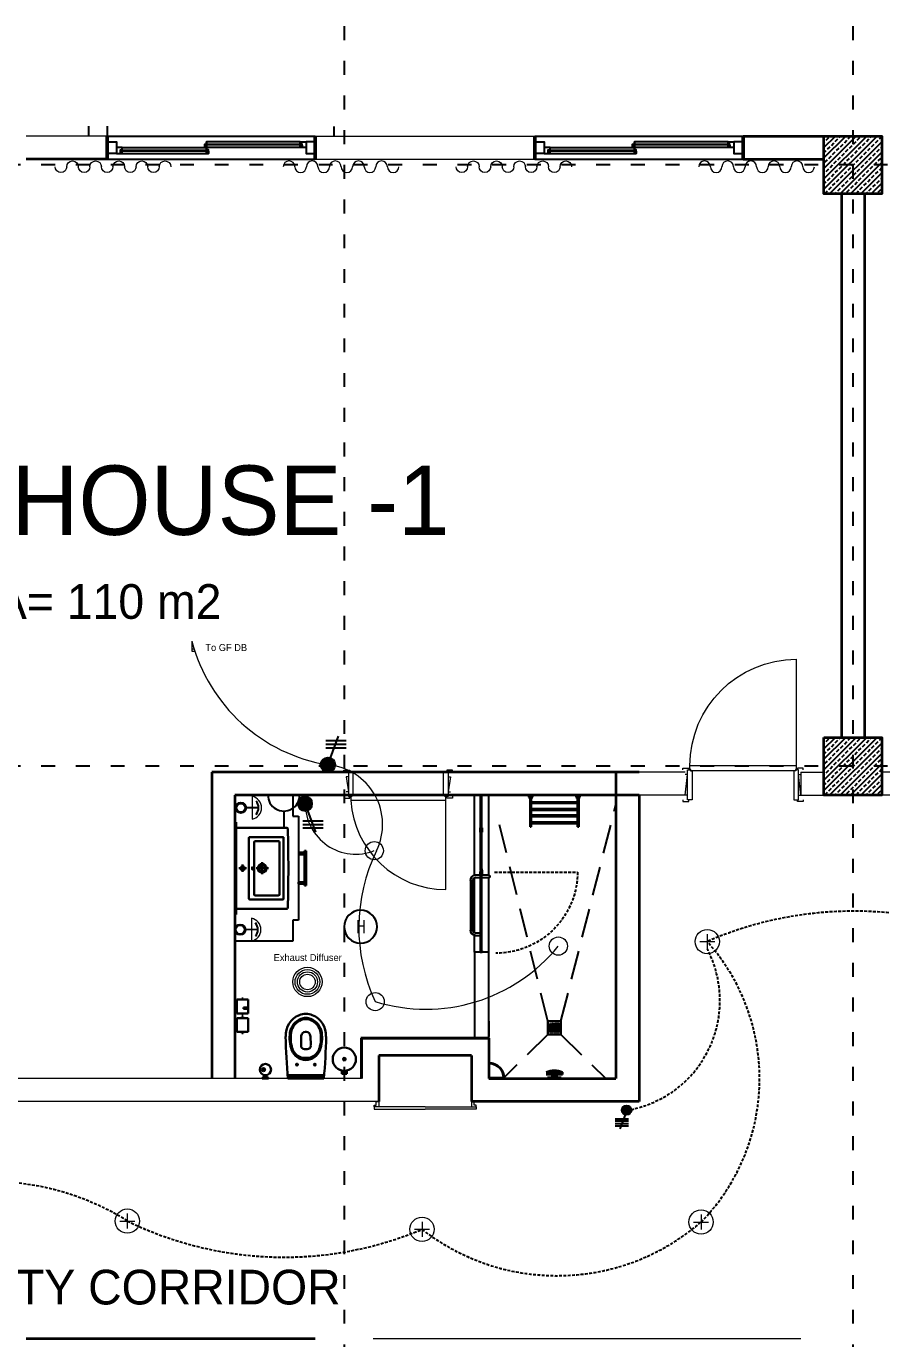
# Model space of a CAD drawing. Header units: millimetres. Extents: x -3207095 to 15275363, y 3702017 to 4798027.
# Drawn here: x 677935 to 678675, y 4471375 to 4472510 of the extents above; entities that cross this region are included whole.
import ezdxf

# ---------------------------------------------------------------- set-up
doc = ezdxf.new("R2010")
doc.units = ezdxf.units.MM
for name, pattern in [('ACAD_ISO03W100', [30, 12, -18]), ('DUZ', [500, 500]), ('HIDDEN', [0.375, 0.25, -0.125]), ('HIDDEN2', [0.1875, 0.125, -0.0625])]:
    doc.linetypes.add(name, pattern=pattern)
doc.layers.get('0').update_dxf_attribs({"color": 1, "linetype": 'DUZ'})
for name, color, linetype in [('0 MC MAHAL', 94, 'Continuous'), ('a-izdus', 2, 'HIDDEN'), ('a_aydinlatma', 5, 'Continuous'), ('a_cam', 161, 'Continuous'), ('a_gorunus', 233, 'Continuous'), ('a_mobilya', 1, 'Continuous'), ('a_mobilya_tarama', 253, 'Continuous'), ('a_seramik', 241, 'Continuous'), ('a_seramik_tarama', 85, 'Continuous'), ('a_vitrifiye', 195, 'Continuous'), ('AGAC', 116, 'Continuous'), ('EL-L-LS', 181, 'Continuous'), ('KOLTAR_F', 145, 'Continuous'), ('PEN', 161, 'Continuous'), ('SMC-EL-FA', 33, 'Continuous'), ('SMC-EL-FA-TXT', 123, 'Continuous'), ('SMC-EL-L-LP', 22, 'Continuous'), ('SMC-EL-P', 160, 'Continuous'), ('söve', 26, 'DUZ')]:
    doc.layers.add(name, color=color, linetype=linetype)
for name, color, linetype, lineweight in [('C LIGHT', 202, 'Continuous', 9), ('cam', 143, 'Continuous', 20), ('DUV', 220, 'Continuous', 50), ('DUVAR', 7, 'Continuous', 35), ('EL-L-WIR', 124, 'Continuous', 30), ('FE_PERDE', 205, 'Continuous', 15), ('gor25', 142, 'Continuous', 25), ('iç duvar', 7, 'Continuous', 50), ('KAPEN', 151, 'Continuous', 9), ('KOLON_F', 3, 'Continuous', 35), ('sabt_tef', 181, 'Continuous', 30)]:
    doc.layers.add(name, color=color, linetype=linetype, lineweight=lineweight)
doc.styles.add('ROMANS', font='romans.shx')

# ---------------------------------------------------------------- blocks, each defined once
blk = doc.blocks.new('CL4')
at = {"layer": 'C LIGHT', "color": 3}
for p, q in [((-3.25, 0), (3.25, 0)), ((0, 3.25), (0, -3.25))]:
    blk.add_line(p, q, dxfattribs=at)
at = {"layer": 'C LIGHT'}
blk.add_circle((0, 0), 5.25, dxfattribs=at)
blk = doc.blocks.new('LS-1WAY-4G')
at = {"layer": 'EL-L-LS'}
blk.add_hatch(color=181, dxfattribs=at).paths.add_polyline_path([(0.092, 0.092, 1), (-0.092, 0.092, 1)])
at = {"layer": 'EL-L-LS', "color": 181}
for p, q in [((-0.036, 0.4), (0.223, 0.4)), ((-0.036, 0.354), (0.223, 0.354)), ((-0.036, 0.308), (0.223, 0.308)), ((-0.036, 0.263), (0.223, 0.263)), ((0.031, 0.178), (0.132, 0.453))]:
    blk.add_line(p, q, dxfattribs=at)
blk.add_circle((0, 0.092), 0.0917, dxfattribs=at)
blk = doc.blocks.new('GEN_BLOCK00601')
at = {"linetype": 'Continuous', "ltscale": 50}
for centre, start, end in [((50, 50), 0, 180), ((150, 50), 180, 0), ((250, 50), 0, 180), ((350, 50), 180, 0), ((450, 50), 0, 180), ((550, 50), 180, 0), ((650, 50), 0, 180), ((750, 50), 180, 0), ((850, 50), 0, 180), ((950, 50), 180, 0)]:
    blk.add_arc(centre, 50, start, end, dxfattribs=at)
for tag in ['FLOOR', 'Sfb']:
    blk.add_attdef(tag, (0, 0), '', height=1)
blk = doc.blocks.new('K210')
for p, q in [((0.04, 0.985), (0.04, 0.032)), ((0.04, 0.032), (0.047, 0.032)), ((0.047, 0.032), (0.047, 0.022)), ((0.047, 0.022), (0.953, 0.022)), ((0.953, 0.032), (0.96, 0.032)), ((0.953, 0.022), (0.953, 0.032)), ((0.96, 0.032), (0.96, 0.065))]:
    blk.add_line(p, q)
for points in [[(-0.02, 0.03), (-0.02, 0.045), (0.03, 0.045), (0.03, 0.03)], [(0.04, 0.065), (0.96, 0.065)], [(1.02, 0.03), (1.02, 0.045), (0.97, 0.045), (0.97, 0.03)], [(0.02, -0.19), (0, -0.19), (0.02, -0.01), (0, -0.01)], [(0.98, -0.19), (1, -0.19), (0.98, -0.01), (1, -0.01)], [(-0.02, -0.23), (-0.02, -0.245), (0.03, -0.245), (0.03, -0.23)], [(1.02, -0.23), (1.02, -0.245), (0.97, -0.245), (0.97, -0.23)]]:
    blk.add_lwpolyline(points)
for points in [[(0.02, 0.03), (0.045, 0.03), (0.045, 0.02), (0.06, 0.02), (0.06, -0.23), (0.02, -0.23)], [(0.98, 0.03), (0.955, 0.03), (0.955, 0.02), (0.94, 0.02), (0.94, -0.23), (0.98, -0.23)]]:
    blk.add_lwpolyline(points, close=True)
blk.add_arc((0.04, 0.065), 0.92, 0, 90)
blk = doc.blocks.new('new block')
at = {"layer": 'KAPEN'}
for p, q in [((105202.053, 48261.86), (105202.02, 48261.86)), ((105202.053, 48261.853), (105202.053, 48261.86)), ((105202.063, 48261.853), (105202.053, 48261.853)), ((105202.063, 48261.047), (105202.063, 48261.853)), ((105201.25, 48261.04), (105202.053, 48261.04)), ((105202.053, 48261.047), (105202.063, 48261.047)), ((105202.053, 48261.04), (105202.053, 48261.047))]:
    blk.add_line(p, q, dxfattribs=at)
for points in [[(105202.055, 48261.92), (105202.04, 48261.92), (105202.04, 48261.87), (105202.055, 48261.87)], [(105202.265, 48261.92), (105202.28, 48261.92), (105202.28, 48261.87), (105202.265, 48261.87)], [(105202.02, 48261.04), (105202.02, 48261.86)], [(105202.225, 48261.88), (105202.225, 48261.9), (105202.095, 48261.88), (105202.095, 48261.9)], [(105202.055, 48260.98), (105202.04, 48260.98), (105202.04, 48261.03), (105202.055, 48261.03)], [(105202.225, 48261.02), (105202.225, 48261), (105202.095, 48261.02), (105202.095, 48261)], [(105202.265, 48260.98), (105202.28, 48260.98), (105202.28, 48261.03), (105202.265, 48261.03)]]:
    blk.add_lwpolyline(points, dxfattribs=at)
for points in [[(105202.055, 48261.88), (105202.055, 48261.855), (105202.065, 48261.855), (105202.065, 48261.84), (105202.265, 48261.84), (105202.265, 48261.88)], [(105202.055, 48261.02), (105202.055, 48261.045), (105202.065, 48261.045), (105202.065, 48261.06), (105202.265, 48261.06), (105202.265, 48261.02)]]:
    blk.add_lwpolyline(points, close=True, dxfattribs=at)
blk.add_arc((105202.071, 48261.04), 0.822, 93.6023, 180, dxfattribs=at)
blk = doc.blocks.new('urejjnjf')
at = {"layer": 'sabt_tef'}
for p, q in [((104450.066, 49042.304), (104449.756, 49042.304)), ((104449.911, 49042.284), (104449.756, 49042.284)), ((104449.911, 49042.276), (104449.756, 49042.276)), ((104449.911, 49042.284), (104450.066, 49042.284)), ((104449.911, 49042.276), (104450.066, 49042.276)), ((104449.846, 49042.184), (104449.822, 49042.184)), ((104449.834, 49042.195), (104449.834, 49042.184)), ((104449.834, 49042.173), (104449.834, 49042.184)), ((104449.976, 49042.184), (104450.001, 49042.184)), ((104449.989, 49042.195), (104449.989, 49042.184)), ((104449.989, 49042.173), (104449.989, 49042.184)), ((104449.87, 49042.02), (104449.872, 49041.935)), ((104449.911, 49042.051), (104449.9, 49042.051)), ((104449.911, 49042.051), (104449.923, 49042.051)), ((104449.953, 49042.02), (104449.95, 49041.935)), ((104449.911, 49041.901), (104449.907, 49041.901)), ((104449.907, 49041.901), (104449.911, 49041.901)), ((104449.915, 49041.901), (104449.911, 49041.901)), ((104449.911, 49041.901), (104449.915, 49041.901))]:
    blk.add_line(p, q, dxfattribs=at)
for centre, major_axis, start_param, end_param in [((104454.736, 49041.852), (3.536, 3.536), 2.265542, 2.338186), ((104445.087, 49041.852), (-3.536, 3.536), 3.944999, 4.017643), ((104449.911, 49042.014), (0.0919, 0.0919), 0.785398, 1.997007), ((104449.9, 49042.015), (-0.0778, 0.0778), -0.884575, 0.555132), ((104449.834, 49042.184), (-0.0053, 0.0053), 3.926991, 7.068583), ((104449.834, 49042.184), (0.0053, 0.0053), 2.356194, 5.497787), ((104449.911, 49042.014), (-0.0919, 0.0919), 4.286178, 5.497787), ((104449.922, 49042.015), (0.0778, 0.0778), 5.728053, 7.16776), ((104449.989, 49042.184), (-0.0053, 0.0053), 3.926991, 7.068583), ((104449.989, 49042.184), (0.0053, 0.0053), 2.356194, 5.497787), ((104450.07, 49041.955), (0.212, 0.212), 1.997007, 2.51551), ((104450.07, 49041.955), (0.205, 0.205), 2.057267, 2.51551), ((104449.9, 49042.021), (0.0212, 0.0212), 0.785398, 2.385987), ((104449.923, 49042.021), (-0.0212, 0.0212), 3.897198, 5.497787), ((104449.752, 49041.955), (0.205, 0.205), 5.338472, 5.796715), ((104449.752, 49041.955), (0.212, 0.212), 5.338472, 5.856974), ((104449.926, 49041.931), (-0.134, 0.134), 0.731068, 1.971798), ((104449.926, 49041.931), (0.109, 0.109), 2.51551, 3.542594), ((104449.926, 49041.931), (-0.102, 0.102), 0.944713, 1.971798), ((104449.907, 49041.936), (-0.0247, 0.0247), 0.815191, 2.356194), ((104449.915, 49041.936), (0.0247, 0.0247), 3.926991, 5.467994), ((104449.896, 49041.931), (-0.102, 0.102), 2.740591, 3.767676), ((104449.896, 49041.931), (-0.109, 0.109), 2.740591, 3.767676), ((104449.896, 49041.931), (0.134, 0.134), 4.311388, 5.552117), ((104449.911, 49041.894), (0.0806, 0.0806), 3.542594, 3.926991), ((104449.911, 49041.894), (0.0735, 0.0735), 3.542594, 3.926991), ((104449.911, 49041.894), (-0.0735, 0.0735), 2.356194, 2.740591), ((104449.911, 49041.894), (-0.0806, 0.0806), 2.356194, 2.740591), ((104449.911, 49041.894), (0.106, 0.106), 3.542594, 3.926991), ((104449.911, 49041.894), (-0.106, 0.106), 2.356194, 2.740591)]:
    blk.add_ellipse(centre, major_axis=major_axis, ratio=1, start_param=start_param, end_param=end_param, dxfattribs=at)
blk = doc.blocks.new('LIGHT3')
at = {"layer": 'SMC-EL-L-LP'}
blk.add_line((0.001, 0), (0, 0.235), dxfattribs=at)
for radius in [0.0975, 0.0825]:
    blk.add_circle((0, 0.332), radius, dxfattribs=at)
blk.add_arc((0, 0.2), 0.2, 231.5853, 308.8029, dxfattribs=at)
blk = doc.blocks.new('CL1')
at = {"layer": 'C LIGHT'}
blk.add_circle((0, 0), 5.25, dxfattribs=at)
blk = doc.blocks.new('LS-1WAY-3G')
at = {"layer": 'SMC-EL-L-LP'}
blk.add_hatch(color=181, dxfattribs=at).paths.add_polyline_path([(0.092, 0.092, 1), (-0.092, 0.092, 1)])
at = {"layer": 'SMC-EL-L-LP', "color": 181}
for p, q in [((-0.027, 0.399), (0.231, 0.399)), ((-0.027, 0.354), (0.231, 0.354)), ((0.031, 0.178), (0.132, 0.453)), ((-0.027, 0.308), (0.231, 0.308))]:
    blk.add_line(p, q, dxfattribs=at)
blk.add_circle((0, 0.092), 0.0917, dxfattribs=at)
blk = doc.blocks.new('HD')
at = {"color": 22}
blk.add_circle((0, 0), 0.25, dxfattribs=at)
at = {"layer": 'SMC-EL-FA-TXT', "color": 123, "style": 'ROMANS', "width": 0.75}
blk.add_text('H', height=0.197, dxfattribs=at).set_placement((-0.074, -0.096, 0))
blk = doc.blocks.new('S13A')
for p, q in [((0, 0.18), (0, 0.358)), ((-0.178, 0), (0.178, 0))]:
    blk.add_line(p, q)
blk.add_arc((0, 0.002), 0.178, 359.4023, 180.5977)

msp = doc.modelspace()

# ---------------------------------------------------------------- hatches: boundary and pattern name
at = {"layer": 'a-izdus', "linetype": 'Continuous', "lineweight": 5}
h = msp.add_hatch(dxfattribs=at)
h.set_pattern_fill('ANGLE', color=5)
h.set_pattern_definition([(0, (0, 0), (0, 6.985), [5.08, -1.905]), (90, (0, 0), (-6.985, 4e-16), [5.08, -1.905])])
h.paths.add_polyline_path([(678078.4, 4471978.3), (678078.4, 4471969.8), (678080.9, 4471969.8, -0.015165)])
at = {"layer": 'KOLTAR_F'}
h = msp.add_hatch(dxfattribs=at)
h.set_pattern_fill('ANSI33', color=256, style=0)
h.set_pattern_definition([(45, (18041.583, -31997.3164), (-4.4901280605, 4.4901280605), []), (45, (18046.0734, -31997.3164), (-4.4901280605, 4.4901280605), [3.175, -1.5875])])
h.paths.add_polyline_path([(678625.1, 4472415.2), (678675.1, 4472415.2), (678675.1, 4472365.2), (678625.1, 4472365.2)])
h = msp.add_hatch(dxfattribs=at)
h.set_pattern_fill('ANSI33', color=256, style=0)
h.set_pattern_definition([(45, (18041.583, -32517.3164), (-4.4901280605, 4.4901280605), []), (45, (18046.0734, -32517.3164), (-4.4901280605, 4.4901280605), [3.175, -1.5875])])
h.paths.add_polyline_path([(678625.1, 4471895.2), (678675.1, 4471895.2), (678675.1, 4471845.2), (678625.1, 4471845.2)])

# ---------------------------------------------------------------- linework, layer by layer
at = {"color": 232, "linetype": 'ACAD_ISO03W100'}
for p, q in [((678210.1, 4472510.2), (678210.1, 4469380.2)), ((678650.1, 4472510.2), (678650.1, 4469380.2)), ((680990.1, 4472390.2), (677050.1, 4472390.2)), ((680990.1, 4471870.2), (677050.1, 4471870.2))]:
    msp.add_line(p, q, dxfattribs=at)
msp.add_line((678170.7, 4471768.5), (678170.7, 4471770))
at = {"layer": 'a-izdus', "color": 5, "linetype": 'Continuous', "lineweight": 5}
for p, q in [((678078.4, 4471978.3), (678078.4, 4471969.8)), ((678078.4, 4471969.8), (678080.9, 4471969.8))]:
    msp.add_line(p, q, dxfattribs=at)
for radius in [12.7, 10.7, 10.7, 8.72, 6.72]:
    msp.add_circle((678178.3, 4471683.7), radius, dxfattribs=at)
for centre, radius, start, end in [((678219.4, 4472015.4), 145.8, 194.7407, 260.7616), ((678191.6, 4471819.9), 51.7, 333.9718, 85.0631), ((678220.1, 4471838), 43.8, 180.1228, 291.4649), ((678374.2, 4471730.7), 151.5, 153.9718, 204.9882), ((678280.7, 4471807.6), 147.5, 252.7128, 320.9526)]:
    msp.add_arc(centre, radius, start, end, dxfattribs=at)
at = {"layer": 'a_aydinlatma', "linetype": 'HIDDEN', "ltscale": 10}
for centre, radius, start, end in [((678650.7, 4471426.8), 318.1, 67.6372, 113.4577), ((678392, 4471600.1), 177.4, 315.6449, 41.8757), ((678439.1, 4471667.5), 96, 279.1863, 27.6839), ((677902.7, 4471284), 227.2, 58.1577, 119.9873), ((678157.9, 4471754.5), 308.8, 244.0061, 292.7737), ((678394.2, 4471620.3), 190.6, 232.1838, 310.8205)]:
    msp.add_arc(centre, radius, start, end, dxfattribs=at)
at = {"layer": 'a_cam'}
for p, q in [((678328.1, 4471781.5), (678328.1, 4471845.2)), ((678328.9, 4471845.2), (678328.9, 4471781.5)), ((678328.1, 4471816.3), (678328.9, 4471816.3)), ((678328.9, 4471781.5), (678328.1, 4471781.5)), ((678328.1, 4471779.7), (678328.9, 4471779.7)), ((678328.1, 4471710.5), (678328.1, 4471779.7)), ((678328.9, 4471779.7), (678328.9, 4471710.5)), ((678328.9, 4471710.5), (678328.1, 4471710.5))]:
    msp.add_line(p, q, dxfattribs=at)
at = {"layer": 'a_gorunus'}
for p, q in [((678322.7, 4471775.9), (678322.7, 4471845.2)), ((678335.1, 4471776), (678335.1, 4471845.2)), ((678322.7, 4471726.2), (678322.7, 4471773.8)), ((678335.1, 4471709.5), (678335.1, 4471774)), ((678322.7, 4471709.5), (678322.7, 4471724.1)), ((678322.7, 4471709.5), (678322.7, 4471635.2, 0))]:
    msp.add_line(p, q, dxfattribs=at)
at = {"layer": 'a_mobilya'}
for p, q in [((678328.1, 4471776), (678323.7, 4471776)), ((678335.2, 4471776), (678328.9, 4471776)), ((678319.2, 4471771.5), (678319.2, 4471728.5)), ((678321.2, 4471728.5), (678321.2, 4471771.5)), ((678323.7, 4471774), (678328.1, 4471774)), ((678328.9, 4471774), (678335.2, 4471774)), ((678328.1, 4471726), (678323.7, 4471726)), ((678323.7, 4471724), (678328.1, 4471724))]:
    msp.add_line(p, q, dxfattribs=at)
at = {"layer": 'a_mobilya', "extrusion": (0, 0, -1)}
for centre, major_axis, start_param, end_param in [((678323.7, 4471771.5), (-3.18, -3.18), 0.785398, 2.356194), ((678335.2, 4471775), (-0.707, -0.707), 2.356194, 5.497787), ((678323.7, 4471771.5), (-1.77, -1.77), 0.785398, 2.356194), ((678323.7, 4471728.5), (-3.18, 3.18), 3.926991, 5.497787), ((678323.7, 4471728.5), (-1.77, 1.77), 3.926991, 5.497787)]:
    msp.add_ellipse(centre, major_axis=major_axis, ratio=1, start_param=start_param, end_param=end_param, dxfattribs=at)
at = {"layer": 'a_mobilya_tarama', "linetype": 'HIDDEN2', "ltscale": 200}
for p, q in [((678397.6, 4471649.7), (678445.1, 4471837.1)), ((678386.1, 4471649.7), (678342, 4471829.7)), ((678388.1, 4471647.9), (678388.6, 4471647.9)), ((678388.1, 4471639.9), (678388.1, 4471647.9)), ((678388.6, 4471639.9), (678388.1, 4471639.9)), ((678388.6, 4471647.9), (678388.6, 4471639.9)), ((678389.3, 4471647.9), (678389.8, 4471647.9)), ((678389.3, 4471639.9), (678389.3, 4471647.9)), ((678389.8, 4471639.9), (678389.3, 4471639.9)), ((678389.8, 4471647.9), (678389.8, 4471639.9)), ((678390.4, 4471648), (678390.9, 4471648)), ((678390.4, 4471640), (678390.4, 4471648)), ((678390.9, 4471640), (678390.4, 4471640)), ((678390.9, 4471648), (678390.9, 4471640)), ((678391.6, 4471647.9), (678392.1, 4471647.9)), ((678391.6, 4471639.9), (678391.6, 4471647.9)), ((678392.1, 4471639.9), (678391.6, 4471639.9)), ((678392.1, 4471647.9), (678392.1, 4471639.9)), ((678392.8, 4471648), (678393.3, 4471648)), ((678392.8, 4471640), (678392.8, 4471648)), ((678393.3, 4471640), (678392.8, 4471640)), ((678393.3, 4471648), (678393.3, 4471640)), ((678393.9, 4471648), (678394.4, 4471648)), ((678393.9, 4471640), (678393.9, 4471648)), ((678394.4, 4471640), (678393.9, 4471640)), ((678394.4, 4471648), (678394.4, 4471640)), ((678395, 4471648), (678395.5, 4471648)), ((678395, 4471640), (678395, 4471648)), ((678395.5, 4471640), (678395, 4471640)), ((678395.5, 4471648), (678395.5, 4471640)), ((678386.1, 4471638.2), (678347.5, 4471600.2)), ((678397.6, 4471638.2), (678436.3, 4471600.2))]:
    msp.add_line(p, q, dxfattribs=at)
at = {"layer": 'a_seramik'}
for p, q in [((678165.7, 4471845.2), (678165.7, 4471827)), ((678165.7, 4471827), (678170.7, 4471827)), ((678170.7, 4471827), (678170.7, 4471737)), ((678165.7, 4471737), (678165.7, 4471718.9)), ((678170.7, 4471737), (678165.7, 4471737)), ((678165.7, 4471718.9), (678115.6, 4471718.9)), ((678335.1, 4471709.5), (678322.7, 4471709.5)), ((678335.1, 4471635.2), (678335.1, 4471709.5))]:
    msp.add_line(p, q, dxfattribs=at)
at = {"layer": 'a_seramik_tarama'}
for p, q in [((678322.7, 4471763.3), (678321.2, 4471763.3)), ((678322.7, 4471733.3), (678321.2, 4471733.3))]:
    msp.add_line(p, q, dxfattribs=at)
at = {"layer": 'a_vitrifiye'}
for p, q in [((678115.7, 4471742), (678115.7, 4471822)), ((678327.8, 4471813.1), (678327.8, 4471817.1)), ((678328.1, 4471813.1), (678327.8, 4471813.1)), ((678328.1, 4471816.8), (678328.1, 4471813.1)), ((678329, 4471813.1), (678329, 4471816.8)), ((678329.3, 4471813.1), (678329, 4471813.1)), ((678329.3, 4471817.1), (678329.3, 4471813.1)), ((678327.8, 4471781.5), (678327.8, 4471780.5)), ((678329.3, 4471781.5), (678327.8, 4471781.5)), ((678327.8, 4471780.5), (678329.3, 4471780.5)), ((678329, 4471780.2), (678328.1, 4471780.2)), ((678328.1, 4471780.2), (678328.1, 4471776.5)), ((678329, 4471776.5), (678329, 4471780.2)), ((678329.3, 4471780.5), (678329.3, 4471781.5)), ((678329.3, 4471780.5), (678329.3, 4471776.5)), ((678327.8, 4471710.5), (678329.3, 4471710.5)), ((678327.8, 4471710.5), (678329.3, 4471710.5)), ((678327.8, 4471709.5), (678329.3, 4471709.5)), ((678329.3, 4471709.5), (678327.8, 4471709.5)), ((678329.3, 4471710.5), (678329.3, 4471709.5))]:
    msp.add_line(p, q, dxfattribs=at)
at = {"layer": 'a_vitrifiye', "linetype": 'HIDDEN', "ltscale": 10}
for p, q in [((678327.8, 4471776.5), (678327.8, 4471780.5)), ((678340.2, 4471778.6), (678412, 4471778.6))]:
    msp.add_line(p, q, dxfattribs=at)
at = {"layer": 'a_vitrifiye', "linetype": 'HIDDEN'}
for p, q in [((678327.8, 4471776.5), (678328.1, 4471776.5)), ((678329.3, 4471776.5), (678329, 4471776.5))]:
    msp.add_line(p, q, dxfattribs=at)
at = {"layer": 'a_vitrifiye', "linetype": 'HIDDEN', "ltscale": 10, "extrusion": (0, 0, -1)}
msp.add_ellipse((678341.4, 4471779.2), major_axis=(-49.9, 49.9), ratio=1, start_param=2.364699, end_param=3.928437, dxfattribs=at)
at = {"layer": 'AGAC'}
for p, q in [((678005.1, 4472415.2), (678185.1, 4472415.2)), ((678375.1, 4472415.2), (678555.1, 4472415.2)), ((678005.1, 4472395.2), (678185.1, 4472395.2)), ((678375.1, 4472395.2), (678555.1, 4472395.2))]:
    msp.add_line(p, q, dxfattribs=at)
at = {"layer": 'cam'}
for p, q in [((678016.6, 4472403.2), (678092.6, 4472403.2)), ((678016.6, 4472402.7), (678092.6, 4472402.7)), ((678016.6, 4472402.2), (678092.6, 4472402.2)), ((678173.6, 4472408.2), (678089.6, 4472408.2)), ((678173.6, 4472407.7), (678089.6, 4472407.7)), ((678173.6, 4472407.2), (678089.6, 4472407.2)), ((678386.6, 4472403.2), (678462.6, 4472403.2)), ((678386.6, 4472402.7), (678462.6, 4472402.7)), ((678386.6, 4472402.2), (678462.6, 4472402.2)), ((678543.6, 4472408.2), (678459.6, 4472408.2)), ((678543.6, 4472407.7), (678459.6, 4472407.7)), ((678543.6, 4472407.2), (678459.6, 4472407.2))]:
    msp.add_line(p, q, dxfattribs=at)
at = {"layer": 'DUV'}
for p, q in [((678005.1, 4472395.2), (678005.1, 4472415.2)), ((678185.1, 4472395.2), (678185.1, 4472415.2)), ((678375.1, 4472395.2), (678375.1, 4472415.2)), ((678375.1, 4472395.2), (678375.1, 4472415.2)), ((678375.1, 4472395.2), (678375.1, 4472415.2)), ((678555.1, 4472395.2), (678555.1, 4472415.2)), ((678555.1, 4472395.2), (678555.1, 4472415.2)), ((678555.1, 4472395.2), (678555.1, 4472415.2)), ((678555.1, 4472395.2), (678555.1, 4472415.2)), ((678555.1, 4472395.2), (678555.1, 4472415.2)), ((678555.1, 4472395.2), (678555.1, 4472415.2))]:
    msp.add_line(p, q, dxfattribs=at)
at = {"layer": 'DUVAR'}
for p, q in [((678005.1, 4472395.2), (678005.1, 4472415.2)), ((678185.1, 4472395.2), (678185.1, 4472415.2)), ((678375.1, 4472395.2), (678375.1, 4472415.2)), ((678555.1, 4472395.2), (678555.1, 4472415.2)), ((678555.1, 4472415.2), (678625.1, 4472415.2)), ((678555.1, 4472395.2), (678555.1, 4472415.2)), ((678005.1, 4472395.2), (677935.1, 4472395.2)), ((678555.1, 4472395.2), (678625.1, 4472395.2)), ((678640.1, 4472365.2), (678640.1, 4471895.2)), ((678660.1, 4472365.2), (678660.1, 4471895.2)), ((678465.1, 4471865.2), (678095.6, 4471865.2)), ((678095.6, 4471865.2), (678095.6, 4471600.2)), ((678445.1, 4471865.2), (678337.1, 4471865.2)), ((678445.1, 4471865.2), (678445.1, 4471600.2)), ((678445.1, 4471865.2), (678445.1, 4471600.2)), ((678465.1, 4471845.2), (678115.6, 4471845.2)), ((678115.6, 4471845.2), (678115.6, 4471600.2)), ((678465.1, 4471845.2), (678465.1, 4471580.2)), ((678115.6, 4471828.9), (678115.6, 4471718.9)), ((678465.1, 4471809.1), (678465.1, 4471634.1)), ((678335.1, 4471635.2), (678224.6, 4471635.2, 0)), ((678225.1, 4471635.2), (678335.1, 4471635.2)), ((678225.1, 4471635.2), (678225.1, 4471600.2)), ((678335.1, 4471635.2), (678335.1, 4471600.2)), ((678335.1, 4471635.2), (678335.1, 4471600.2)), ((678320.1, 4471620.2), (678240.1, 4471620.2)), ((678240.1, 4471620.2), (678240.1, 4471580.2)), ((678320.1, 4471620.2), (678240.1, 4471620.2)), ((678320.1, 4471620.2), (678320.1, 4471580.2)), ((678335.1, 4471600.2), (678445.1, 4471600.2)), ((678335.1, 4471600.2), (678445.1, 4471600.2)), ((678465.1, 4471580.2), (678320.1, 4471580.2)), ((678185.1, 4471375.2), (677935.1, 4471375.2))]:
    msp.add_line(p, q, dxfattribs=at)
at = {"layer": 'gor25'}
for p, q in [((678018.1, 4472405.2), (678091.1, 4472405.2)), ((678018.1, 4472400.2), (678091.1, 4472400.2)), ((678172.1, 4472410.2), (678091.1, 4472410.2)), ((678172.1, 4472405.2), (678091.1, 4472405.2)), ((678388.1, 4472405.2), (678461.1, 4472405.2)), ((678388.1, 4472400.2), (678461.1, 4472400.2)), ((678542.1, 4472410.2), (678461.1, 4472410.2)), ((678542.1, 4472405.2), (678461.1, 4472405.2))]:
    msp.add_line(p, q, dxfattribs=at)
at = {"layer": 'iç duvar', "color": 7, "lineweight": 18}
for p, q in [((678005.1, 4472415.2), (677935.1, 4472415.2)), ((678185.1, 4472415.2), (678375.1, 4472415.2)), ((678185.1, 4472395.2), (678375.1, 4472395.2)), ((678505.1, 4471865.2), (678445.1, 4471865.2)), ((678505.1, 4471865.2), (678445.1, 4471865.2)), ((678605.1, 4471865.2), (678625.1, 4471865.2)), ((678605.1, 4471865.2), (678605.1, 4471845.2)), ((678695.1, 4471865.2), (678675.1, 4471865.2)), ((678505.1, 4471845.2), (678465.1, 4471845.2)), ((678505.1, 4471845.2), (678465.1, 4471845.2)), ((678605.1, 4471845.2), (678625.1, 4471845.2)), ((678695.1, 4471845.2), (678675.1, 4471845.2)), ((678224.6, 4471600.2, 0), (678224.6, 4471635.2, 0)), ((678225.1, 4471600.2), (677595.1, 4471600.2)), ((678240.1, 4471580.2), (677580.1, 4471580.2))]:
    msp.add_line(p, q, dxfattribs=at)
at = {"layer": 'iç duvar', "color": 252, "linetype": 'Continuous', "lineweight": 5, "true_color": 0x939598}
msp.add_line((678605.1, 4471375.2), (678235.1, 4471375.2), dxfattribs=at)
at = {"layer": 'KAPEN'}
msp.add_line((678208.2, 4471865.2), (678294.4, 4471865.2), dxfattribs=at)
for points in [[(678240.1, 4471575.7), (678236.1, 4471575.7), (678236.1, 4471577.2), (678237.6, 4471577.2), (678237.6, 4471580.2), (678240.1, 4471580.2), (678240.1, 4471575.7)], [(678320.1, 4471575.7), (678324.1, 4471575.7), (678324.1, 4471577.2), (678322.6, 4471577.2), (678322.6, 4471580.2), (678320.1, 4471580.2), (678320.1, 4471575.7)], [(678320.1, 4471575.7), (678324.1, 4471575.7), (678324.1, 4471577.2), (678322.6, 4471577.2), (678322.6, 4471580.2), (678320.1, 4471580.2), (678320.1, 4471575.7)]]:
    msp.add_lwpolyline(points, close=True, dxfattribs=at)
for points in [[(678280.1, 4471575.7), (678236.1, 4471575.7), (678236.1, 4471573.7), (678280.1, 4471573.7)], [(678280.1, 4471575.7), (678324.1, 4471575.7), (678324.1, 4471573.7), (678280.1, 4471573.7)]]:
    msp.add_lwpolyline(points, dxfattribs=at)
at = {"layer": 'KOLON_F'}
for points in [[(678625.1, 4472415.2), (678675.1, 4472415.2), (678675.1, 4472365.2), (678625.1, 4472365.2)], [(678625.1, 4471895.2), (678675.1, 4471895.2), (678675.1, 4471845.2), (678625.1, 4471845.2)]]:
    msp.add_lwpolyline(points, close=True, dxfattribs=at)
at = {"layer": 'PEN'}
for points in [[(678013.1, 4472410.2), (678013.1, 4472410.2), (678013.1, 4472400.2), (678005.1, 4472400.2), (678005.1, 4472400.2), (678005.1, 4472410.2), (678005.1, 4472410.2), (678005.1, 4472410.2), (678013.1, 4472410.2)], [(678013.1, 4472405.2), (678013.1, 4472405.2), (678013.1, 4472400.2), (678016.6, 4472400.2), (678016.6, 4472402.2), (678016.6, 4472403.2), (678018.1, 4472403.2), (678018.1, 4472405.2), (678013.1, 4472405.2)], [(678016.6, 4472400.2), (678018.1, 4472400.2), (678018.1, 4472402.2), (678016.6, 4472402.2)], [(678091.1, 4472410.2), (678091.1, 4472410.2), (678091.1, 4472405.2), (678089.6, 4472405.2), (678089.6, 4472407.2), (678089.6, 4472408.2), (678091.1, 4472408.2), (678091.1, 4472410.2), (678091.1, 4472410.2)], [(678089.6, 4472405.2), (678091.1, 4472405.2), (678091.1, 4472407.2), (678089.6, 4472407.2)], [(678091.1, 4472405.2), (678091.1, 4472405.2), (678091.1, 4472400.2), (678092.6, 4472400.2), (678092.6, 4472402.2), (678092.6, 4472403.2), (678091.1, 4472403.2), (678091.1, 4472405.2), (678091.1, 4472405.2)], [(678092.6, 4472400.2), (678091.1, 4472400.2), (678091.1, 4472402.2), (678092.6, 4472402.2)], [(678177.1, 4472410.2), (678177.1, 4472410.2), (678177.1, 4472405.2), (678173.6, 4472405.2), (678173.6, 4472407.2), (678173.6, 4472408.2), (678172.1, 4472408.2), (678172.1, 4472410.2), (678177.1, 4472410.2)], [(678173.6, 4472405.2), (678172.1, 4472405.2), (678172.1, 4472407.2), (678173.6, 4472407.2)], [(678177.1, 4472410.2), (678177.1, 4472410.2), (678177.1, 4472400.2), (678185.1, 4472400.2), (678185.1, 4472400.2), (678185.1, 4472410.2), (678185.1, 4472410.2), (678185.1, 4472410.2), (678177.1, 4472410.2)], [(678383.1, 4472410.2), (678383.1, 4472410.2), (678383.1, 4472400.2), (678375.1, 4472400.2), (678375.1, 4472400.2), (678375.1, 4472410.2), (678375.1, 4472410.2), (678375.1, 4472410.2), (678383.1, 4472410.2)], [(678383.1, 4472405.2), (678383.1, 4472405.2), (678383.1, 4472400.2), (678386.6, 4472400.2), (678386.6, 4472402.2), (678386.6, 4472403.2), (678388.1, 4472403.2), (678388.1, 4472405.2), (678383.1, 4472405.2)], [(678386.6, 4472400.2), (678388.1, 4472400.2), (678388.1, 4472402.2), (678386.6, 4472402.2)], [(678461.1, 4472410.2), (678461.1, 4472410.2), (678461.1, 4472405.2), (678459.6, 4472405.2), (678459.6, 4472407.2), (678459.6, 4472408.2), (678461.1, 4472408.2), (678461.1, 4472410.2), (678461.1, 4472410.2)], [(678459.6, 4472405.2), (678461.1, 4472405.2), (678461.1, 4472407.2), (678459.6, 4472407.2)], [(678461.1, 4472405.2), (678461.1, 4472405.2), (678461.1, 4472400.2), (678462.6, 4472400.2), (678462.6, 4472402.2), (678462.6, 4472403.2), (678461.1, 4472403.2), (678461.1, 4472405.2), (678461.1, 4472405.2)], [(678462.6, 4472400.2), (678461.1, 4472400.2), (678461.1, 4472402.2), (678462.6, 4472402.2)], [(678547.1, 4472410.2), (678547.1, 4472410.2), (678547.1, 4472405.2), (678543.6, 4472405.2), (678543.6, 4472407.2), (678543.6, 4472408.2), (678542.1, 4472408.2), (678542.1, 4472410.2), (678547.1, 4472410.2)], [(678543.6, 4472405.2), (678542.1, 4472405.2), (678542.1, 4472407.2), (678543.6, 4472407.2)], [(678547.1, 4472410.2), (678547.1, 4472410.2), (678547.1, 4472400.2), (678555.1, 4472400.2), (678555.1, 4472400.2), (678555.1, 4472410.2), (678555.1, 4472410.2), (678555.1, 4472410.2), (678547.1, 4472410.2)], [(678547.1, 4472410.2), (678547.1, 4472410.2), (678547.1, 4472400.2), (678555.1, 4472400.2), (678555.1, 4472400.2), (678555.1, 4472410.2), (678555.1, 4472410.2), (678555.1, 4472410.2), (678547.1, 4472410.2)]]:
    msp.add_lwpolyline(points, close=True, dxfattribs=at)
at = {"layer": 'sabt_tef'}
for p, q in [((678373.9, 4471845.3), (678368.9, 4471845.3)), ((678368.9, 4471845.3), (678368.9, 4471844.3)), ((678368.9, 4471844.3), (678373.9, 4471844.3)), ((678370.4, 4471844.3), (678370.4, 4471842.3)), ((678372.4, 4471844.3), (678372.4, 4471842.3)), ((678373.9, 4471844.3), (678373.9, 4471845.3)), ((678409.9, 4471845.3), (678414.9, 4471845.3)), ((678409.9, 4471844.3), (678409.9, 4471845.3)), ((678414.9, 4471844.3), (678409.9, 4471844.3)), ((678411.4, 4471844.3), (678411.4, 4471842.3)), ((678413.4, 4471844.3), (678413.4, 4471842.3)), ((678414.9, 4471845.3), (678414.9, 4471844.3)), ((678370.4, 4471842.3), (678372.4, 4471842.3)), ((678370.9, 4471842.3), (678370.9, 4471817.8)), ((678371.9, 4471842.3), (678371.9, 4471817.8)), ((678371.9, 4471839.3), (678371.9, 4471838.3)), ((678411.9, 4471839.3), (678371.9, 4471839.3)), ((678371.9, 4471838.3), (678411.9, 4471838.3)), ((678371.9, 4471833.3), (678371.9, 4471832.3)), ((678411.9, 4471833.3), (678371.9, 4471833.3)), ((678371.9, 4471832.3), (678411.9, 4471832.3)), ((678413.4, 4471842.3), (678411.4, 4471842.3)), ((678411.9, 4471842.3), (678411.9, 4471817.8)), ((678411.9, 4471838.3), (678411.9, 4471839.3)), ((678411.9, 4471832.3), (678411.9, 4471833.3)), ((678412.9, 4471842.3), (678412.9, 4471817.8)), ((678115.7, 4471822), (678116.7, 4471822)), ((678116.7, 4471822), (678116.7, 4471742)), ((678371.9, 4471827.8), (678371.9, 4471826.8)), ((678411.9, 4471827.8), (678371.9, 4471827.8)), ((678371.9, 4471826.8), (678411.9, 4471826.8)), ((678371.9, 4471820.8), (678371.9, 4471821.8)), ((678371.9, 4471821.8), (678411.9, 4471821.8)), ((678411.9, 4471820.8), (678371.9, 4471820.8)), ((678411.9, 4471826.8), (678411.9, 4471827.8)), ((678411.9, 4471821.8), (678411.9, 4471820.8)), ((678115.7, 4471747.7), (678115.7, 4471816.3)), ((678116.4, 4471817), (678160.5, 4471817)), ((678370.9, 4471817.8), (678371.9, 4471817.8)), ((678412.9, 4471817.8), (678411.9, 4471817.8)), ((678127.7, 4471808.3), (678127.7, 4471755.7)), ((678128.4, 4471809), (678157, 4471809)), ((678132.2, 4471804.7), (678132.2, 4471759.3)), ((678132.9, 4471805.4), (678153.4, 4471805.4)), ((678154.1, 4471804.7), (678154.1, 4471759.3)), ((678157.7, 4471808.3), (678157.7, 4471755.7)), ((678139.2, 4471776.8), (678139.2, 4471787.3)), ((678175.7, 4471795.5), (678170.7, 4471795.5)), ((678170.7, 4471794), (678175.7, 4471794)), ((678175.7, 4471797), (678177.2, 4471797)), ((678175.7, 4471767), (678175.7, 4471797)), ((678175.7, 4471794), (678175.7, 4471795.5)), ((678177.2, 4471797), (678177.2, 4471767)), ((678119, 4471782), (678125.5, 4471782)), ((678122.2, 4471785.3), (678122.2, 4471778.8)), ((678134, 4471782), (678144.5, 4471782)), ((678170.7, 4471770), (678175.7, 4471770)), ((678175.7, 4471768.5), (678170.7, 4471768.5)), ((678175.7, 4471770), (678175.7, 4471768.5)), ((678177.2, 4471767), (678175.7, 4471767)), ((678128.4, 4471755), (678157, 4471755)), ((678132.9, 4471758.6), (678153.4, 4471758.6)), ((678116.7, 4471742), (678115.7, 4471742)), ((678160.5, 4471747), (678116.4, 4471747)), ((678115.6, 4471661), (678115.6, 4471664)), ((678115.6, 4471664), (678116.6, 4471664)), ((678116.6, 4471664), (678116.6, 4471661)), ((678116.6, 4471662.7), (678117.1, 4471662.7)), ((678116.6, 4471662.2), (678116.6, 4471662.7)), ((678117.1, 4471662.2), (678116.6, 4471662.2)), ((678117.1, 4471668.5), (678117.1, 4471656.5)), ((678127.1, 4471668.5), (678117.1, 4471668.5)), ((678121.6, 4471668.5), (678121.6, 4471669.5)), ((678121.6, 4471669.5), (678122.6, 4471669.5)), ((678122.6, 4471668.5), (678121.6, 4471668.5)), ((678122.6, 4471669.5), (678122.6, 4471668.5)), ((678126.1, 4471661.9), (678126.1, 4471661.5)), ((678127.1, 4471656.5), (678127.1, 4471668.5)), ((678116.6, 4471661), (678115.6, 4471661)), ((678117.1, 4471656.5), (678127.1, 4471656.5)), ((678117.1, 4471652.5), (678117.1, 4471640.5)), ((678127.1, 4471652.5), (678117.1, 4471652.5)), ((678121.6, 4471656.5), (678121.6, 4471655.5)), ((678122.6, 4471656.5), (678121.6, 4471656.5)), ((678121.6, 4471655.5), (678122.6, 4471655.5)), ((678121.6, 4471652.5), (678121.6, 4471653.5)), ((678121.6, 4471653.5), (678122.6, 4471653.5)), ((678122.6, 4471652.5), (678121.6, 4471652.5)), ((678122.6, 4471655.5), (678122.6, 4471656.5)), ((678122.6, 4471653.5), (678122.6, 4471652.5)), ((678123.1, 4471661.5), (678126.1, 4471661.5)), ((678123.1, 4471660.5), (678123.1, 4471661.5)), ((678126.1, 4471660.5), (678123.1, 4471660.5)), ((678126.1, 4471660.5), (678126.1, 4471660.1)), ((678127.1, 4471640.5), (678127.1, 4471652.5)), ((678115.6, 4471645), (678115.6, 4471648)), ((678115.6, 4471648), (678116.6, 4471648)), ((678116.6, 4471645), (678115.6, 4471645)), ((678116.6, 4471648), (678116.6, 4471645)), ((678116.6, 4471646.7), (678117.1, 4471646.7)), ((678116.6, 4471646.2), (678116.6, 4471646.7)), ((678117.1, 4471646.2), (678116.6, 4471646.2)), ((678117.1, 4471640.5), (678127.1, 4471640.5)), ((678121.6, 4471640.5), (678121.6, 4471639.5)), ((678122.6, 4471640.5), (678121.6, 4471640.5)), ((678121.6, 4471639.5), (678122.6, 4471639.5)), ((678122.6, 4471639.5), (678122.6, 4471640.5)), ((678335.1, 4471636.4), (678335.1, 4471649.8)), ((678386.1, 4471649.7), (678397.6, 4471649.7)), ((678386.1, 4471638.2), (678386.1, 4471649.7)), ((678397.6, 4471649.7), (678397.6, 4471638.2)), ((678397.6, 4471638.2), (678386.1, 4471638.2)), ((678208.1, 4471606.4), (678208.1, 4471604.3)), ((678212.3, 4471606.4), (678208.1, 4471606.4)), ((678212.3, 4471604.3), (678212.3, 4471606.4)), ((678384.9, 4471605.7), (678398.9, 4471605.7)), ((678398.9, 4471605.7), (678398.9, 4471603.7)), ((678398.9, 4471605.7), (678398.9, 4471603.7)), ((678139.2, 4471600.8), (678139.2, 4471600.2)), ((678144.6, 4471600.8), (678139.2, 4471600.8)), ((678144.6, 4471600.2), (678139.2, 4471600.2)), ((678139.5, 4471601.2), (678139.5, 4471600.8)), ((678139.5, 4471601.2), (678144.4, 4471601.2)), ((678140.9, 4471601.4), (678140.9, 4471603.1)), ((678142.9, 4471601.4), (678142.9, 4471603.1)), ((678144.4, 4471601.2), (678144.4, 4471600.8)), ((678144.6, 4471600.8), (678144.6, 4471600.2)), ((678208.1, 4471604.3), (678212.3, 4471604.3)), ((678348.5, 4471600.2), (678335.1, 4471600.2)), ((678348, 4471600.7), (678335.6, 4471600.7)), ((678391.4, 4471603.7), (678384.9, 4471603.7)), ((678398.9, 4471603.7), (678384.9, 4471603.7)), ((678385.9, 4471601.2), (678390.7, 4471601.2)), ((678385.9, 4471600.2), (678385.9, 4471601.2)), ((678397.9, 4471600.2), (678385.9, 4471600.2)), ((678389.9, 4471603.2), (678391.4, 4471603.2)), ((678389.9, 4471601.2), (678389.9, 4471603.2)), ((678390.7, 4471601.2), (678389.9, 4471601.2)), ((678390.7, 4471600.2), (678390.7, 4471602.7)), ((678390.7, 4471602.7), (678390.9, 4471602.7)), ((678390.9, 4471602.7), (678390.7, 4471602.7)), ((678390.7, 4471602.7), (678390.7, 4471600.2)), ((678393.1, 4471600.2), (678390.7, 4471600.2)), ((678390.7, 4471600.2), (678393.1, 4471600.2)), ((678390.9, 4471602.7), (678390.9, 4471601.7)), ((678390.9, 4471600.7), (678390.9, 4471602.7)), ((678392.9, 4471600.7), (678390.9, 4471600.7)), ((678391.4, 4471602.5), (678391.4, 4471603.7)), ((678391.4, 4471602.5), (678391.4, 4471603.7)), ((678398.9, 4471603.7), (678392.4, 4471603.7)), ((678392.4, 4471603.7), (678392.4, 4471602.5)), ((678392.4, 4471603.7), (678392.4, 4471602.5)), ((678392.4, 4471603.2), (678393.9, 4471603.2)), ((678392.9, 4471601.7), (678392.9, 4471602.7)), ((678392.9, 4471602.7), (678393.1, 4471602.7)), ((678393.1, 4471602.7), (678392.9, 4471602.7)), ((678392.9, 4471602.7), (678392.9, 4471600.7)), ((678393.1, 4471602.7), (678393.1, 4471600.2)), ((678393.1, 4471600.2), (678393.1, 4471602.7)), ((678393.9, 4471601.2), (678393.1, 4471601.2)), ((678393.1, 4471601.2), (678397.9, 4471601.2)), ((678393.9, 4471603.2), (678393.9, 4471601.2)), ((678397.9, 4471601.2), (678397.9, 4471600.2))]:
    msp.add_line(p, q, dxfattribs=at)
at = {"layer": 'sabt_tef', "extrusion": (0, 0, -1)}
for centre, major_axis, ratio, start_param, end_param in [((678116.4, 4471816.3), (0.495, 0.495), 1, 3.926991, 5.497787), ((678160.5, 4471816.3), (0.495, 0.495), 1, -0.785398, 0.751244), ((676985.3, 4471782), (-831.9, 831.9), 1, 2.327015, 2.385374), ((678128.4, 4471808.3), (0.495, 0.495), 1, 3.926991, 5.497787), ((678132.9, 4471804.7), (0.495, 0.495), 1, 3.926991, 5.497787), ((678153.4, 4471804.7), (0.495, 0.495), 1, -0.785398, 0.785398), ((678157, 4471808.3), (0.495, 0.495), 1, -0.785398, 0.785398), ((678122.2, 4471782), (-1.24, 1.24), 1, 3.926991, 10.210176), ((678130.8, 4471782), (0, 1.23), 0.321168, 0, 6.283185), ((678139.2, 4471782), (-2.65, 2.65), 1, 3.926991, 10.210176), ((678139.2, 4471782), (-1.84, 1.84), 1, 3.926991, 10.210176), ((678128.4, 4471755.7), (-0.495, 0.495), 1, 3.926991, 5.497787), ((678132.9, 4471759.3), (-0.495, 0.495), 1, 3.926991, 5.497787), ((678153.4, 4471759.3), (-0.495, 0.495), 1, 2.356194, 3.926991), ((678157, 4471755.7), (-0.495, 0.495), 1, 2.356194, 3.926991), ((678116.4, 4471747.7), (-0.495, 0.495), 1, 3.926991, 5.497787), ((678160.5, 4471747.7), (0.495, 0.495), 1, 0.819553, 2.356194), ((678126.1, 4471661), (0.636, -0.636), 1, 3.926991, 7.068583), ((678210.2, 4471616.9), (-7.08, -7.08), 1, -0.785398, 5.497787), ((678210.2, 4471616.9), (0.765, -0.765), 1, 0.785398, 7.068583), ((678141.9, 4471607.9), (3.46, -3.46), 1, 0.785398, 7.068583), ((678140.3, 4471607.9), (0.99, -0.99), 1, 0.785398, 7.068583), ((678140.3, 4471607.9), (-0.707, -0.707), 1, -0.785398, 5.497787), ((678335.5, 4471600.6), (-9.17, 9.17), 1, 0.751374, 2.390218), ((678335.5, 4471600.6), (-8.82, 8.82), 1, 0.790124, 2.351469), ((678391.9, 4471590.1), (-12.1, -12.1), 1, 1.934008, 2.778381), ((678391.9, 4471590.1), (-12.1, -12.1), 1, 1.934008, 2.778381), ((678391.9, 4471601.7), (-0.707, -0.707), 1, 0.785398, 7.068583), ((678391.9, 4471601.7), (-0.707, 0.707), 1, -0.785398, 0.261799), ((678391.9, 4471601.7), (-0.707, -0.707), 1, 2.879793, 3.926991)]:
    msp.add_ellipse(centre, major_axis=major_axis, ratio=ratio, start_param=start_param, end_param=end_param, dxfattribs=at)
at = {"layer": 'SMC-EL-L-LP', "lineweight": 0}
for p, q in [((678130.6, 4471844.2), (678130.6, 4471824.4)), ((678130, 4471738.8), (678130, 4471718.9))]:
    msp.add_line(p, q, dxfattribs=at)
for centre in [(678128.5, 4471834.3), (678127.9, 4471728.9)]:
    msp.add_arc(centre, 10.1, 281.7871, 78.2129, dxfattribs=at)
at = {"layer": 'söve'}
for p, q in [((677988.9, 4472423.7), (677988.9, 4472415.2)), ((678005.1, 4472423.7), (678005.1, 4472415.2)), ((678201.2, 4472423.5), (678201.2, 4472415.2))]:
    msp.add_line(p, q, dxfattribs=at)

# ---------------------------------------------------------------- block references
at = {"xscale": 100, "yscale": 100, "zscale": 100, "rotation": 90.00000000000001}
msp.add_blockref('new block', (5504401.9, -6048361.3), dxfattribs=at)
at = {"layer": '0 MC MAHAL', "xscale": -100, "yscale": 100, "zscale": 100, "rotation": 180}
msp.add_blockref('urejjnjf', (-9766814.2, 9375830.6), dxfattribs=at)
at = {"layer": 'C LIGHT', "linetype": 'Continuous'}
for name, p, xscale, yscale, zscale in [('CL1', (678236.1, 4471797.2), 1.5, 1.5, 1.5), ('CL1', (678395.3, 4471714.7), 1.5, 1.5, 1.5), ('CL4', (678524.1, 4471718.6), 2, 2, 2), ('CL1', (678236.9, 4471666.7), 1.5, 1.5, 1.5), ('CL4', (678022.5, 4471476.9), 2, 2, 2), ('CL4', (678277.4, 4471469.8), 2, 2, 2), ('CL4', (678518.8, 4471476.1), 2, 2, 2)]:
    msp.add_blockref(name, p, dxfattribs=dict(at, xscale=xscale, yscale=yscale, zscale=zscale))
at = {"layer": 'EL-L-LS', "xscale": 68.40000007856725, "yscale": 68.40000007856725, "zscale": 68.40000007856725}
msp.add_blockref('LS-1WAY-3G', (678196, 4471865.2), dxfattribs=at)
at = {"layer": 'EL-L-LS', "xscale": -68.40000007856725, "yscale": 68.40000007856725, "zscale": 68.40000007856725, "rotation": 180}
msp.add_blockref('LS-1WAY-3G', (678176.2, 4471844.2), dxfattribs=at)
at = {"layer": 'EL-L-WIR', "xscale": 44.23680000000058, "yscale": 44.23680000000058, "zscale": 44.23680000000058, "rotation": 180}
msp.add_blockref('LS-1WAY-4G', (678454.4, 4471576.8), dxfattribs=at)
at = {"layer": 'FE_PERDE', "yscale": 0.10000020265579, "zscale": 0.10000020265579, "rotation": 180}
for p, xscale in [((677960.1, 4472393.7), -0.10000020265579), ((678616.8, 4472393.7), 0.10000020265579)]:
    msp.add_blockref('GEN_BLOCK00601', p, dxfattribs=dict(at, xscale=xscale))
at = {"layer": 'FE_PERDE', "extrusion": (0, 0, -1), "yscale": 0.10000020265579, "zscale": -0.10000020265579, "rotation": 180}
for p, xscale in [((-678257.4, 4472393.7), -0.10000020265579), ((-678306.8, 4472393.7), 0.10000020265579)]:
    msp.add_blockref('GEN_BLOCK00601', p, dxfattribs=dict(at, xscale=xscale))
at = {"layer": 'KAPEN', "xscale": -100, "yscale": 100, "zscale": 100}
msp.add_blockref('K210', (678605.1, 4471864.2), dxfattribs=at)
at = {"layer": 'SMC-EL-FA', "xscale": -57, "yscale": 57, "zscale": 57}
msp.add_blockref('HD', (678224.3, 4471731.5), dxfattribs=at)
at = {"layer": 'SMC-EL-L-LP', "lineweight": 0, "xscale": 46.16999999996072, "yscale": 46.16999999996072, "zscale": 46.16999999996072, "rotation": 89.99999999999999}
for p in [(678136, 4471834.3), (678135.4, 4471728.9)]:
    msp.add_blockref('LIGHT3', p, dxfattribs=at)
at = {"layer": 'SMC-EL-P', "xscale": 77.07436119695109, "yscale": 77.07436119695109, "zscale": 77.07436119695109, "rotation": 180}
msp.add_blockref('S13A', (678157.8, 4471845.3), dxfattribs=at)

# ---------------------------------------------------------------- texts
at = {"attachment_point": 1}
for s, width, gutter_width, insert, char_height in [('{\\fCentury Gothic|b0|i0|c162|p34;\\C7;PRAVITY HOUSE -1}', 710.496, 12.5, (677556.7, 4472130.3), 60), ('{\\fCentury Gothic|b0|i0|c162|p34;\\C7; TOTAL AREA= 110 m2}', 458.896, 12.5, (677674.7, 4472027.7), 30), ('{\\fCentury Gothic|b0|i0|c0|p34;\\C7;To GF DB}', 91.779, 2.5, (678090, 4471975.9), 6), ('{\\fCentury Gothic|b0|i0|c0|p34;\\C7;Exhaust Diffuser }', 91.779, 2.5, (678149.1, 4471707.8), 6), ('{\\fCentury Gothic|b0|i0|c162|p34;\\C7;PRAVITY CORRIDOR}', 451.735, 12.5, (677805.8, 4471434.8), 30)]:
    msp.add_mtext_dynamic_manual_height_columns(s, width=width, gutter_width=gutter_width, heights=[0], dxfattribs=dict(at, insert=insert, char_height=char_height))

doc.saveas('drawing.dxf')
